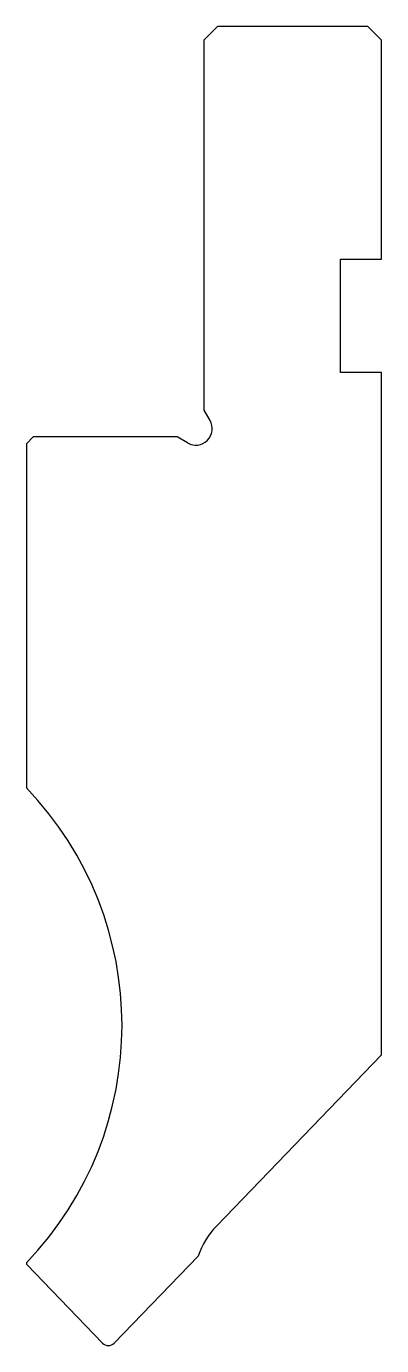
# Model space of a CAD drawing. Extents: x 438.3 to 464.3, y 36.8 to 133.2.
import ezdxf

# ---------------------------------------------------------------- set-up
doc = ezdxf.new("R2010")
doc.units = 0
doc.layers.get('0').update_dxf_attribs({"linetype": 'CONTINUOUS'})

msp = doc.modelspace()

# ---------------------------------------------------------------- linework, layer by layer
for p, q in [((452.271, 133.239), (451.271, 132.239)), ((463.271, 133.239), (452.271, 133.239)), ((464.271, 132.239), (463.271, 133.239)), ((451.271, 132.239), (451.271, 105.2)), ((464.271, 116.239), (464.271, 132.239)), ((461.271, 107.939), (461.271, 116.239)), ((461.271, 116.239), (464.271, 116.239)), ((464.271, 107.939), (461.271, 107.939)), ((464.271, 58.099), (464.271, 107.939)), ((451.271, 105.2), (451.71, 104.439)), ((438.771, 103.239), (438.271, 102.739)), ((449.31, 103.239), (438.771, 103.239)), ((450.071, 102.8), (449.31, 103.239)), ((438.271, 102.739), (438.271, 77.588)), ((452.2, 45.599), (464.271, 58.099)), ((438.271, 42.889), (438.271, 42.788)), ((438.271, 42.788), (443.839, 37.022)), ((444.703, 37.022), (450.84, 43.378))]:
    msp.add_line(p, q)
for centre, radius, start, end in [((450.671, 103.839), 1.2, 240, 30), ((420.271, 60.239), 25, 316.05448, 43.94552), ((456.516, 41.431), 6, 136, 161.06844), ((444.271, 37.439), 0.6, 224, 316)]:
    msp.add_arc(centre, radius, start, end)

doc.saveas('drawing.dxf')
